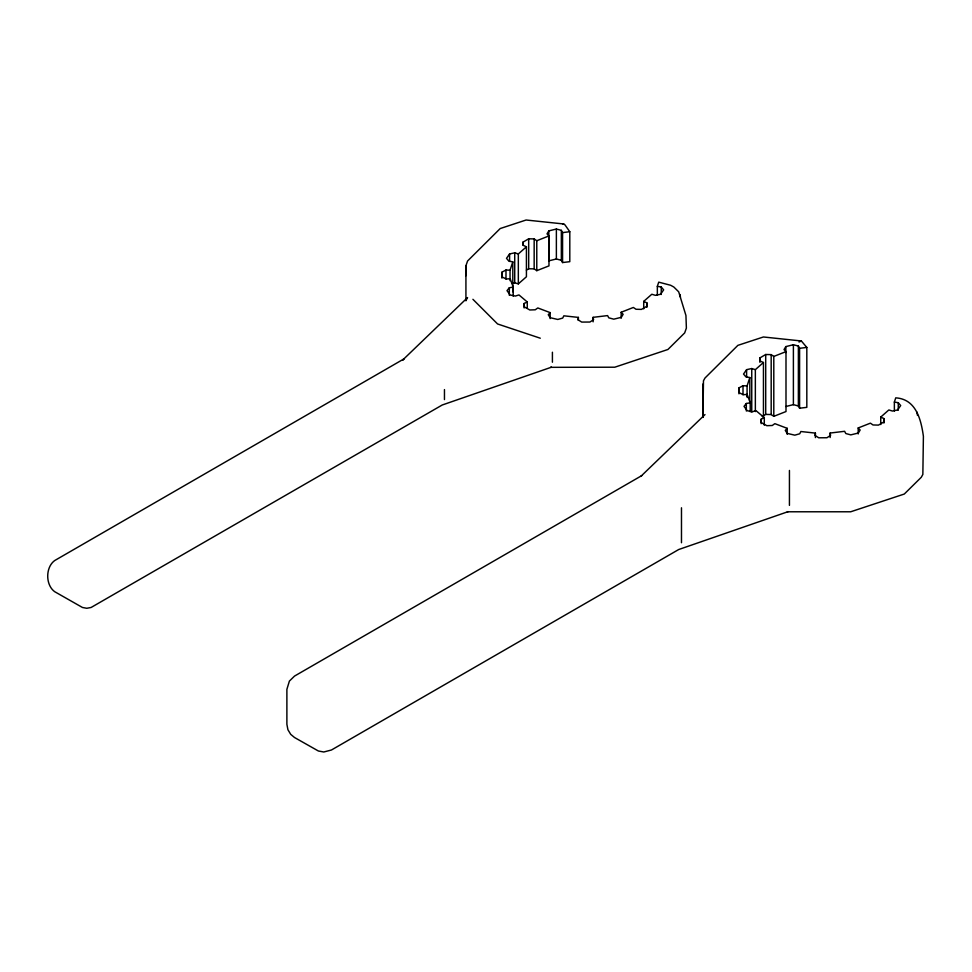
<?xml version="1.0" encoding="UTF-8"?>
<svg xmlns="http://www.w3.org/2000/svg" width="972" height="972" viewBox="0 0 972 972"><rect width="100%" height="100%" fill="white"/><g stroke="black" fill="none" stroke-linecap="round" stroke-linejoin="round"><path stroke-width="1.46" d="M465.928 275.732L465.928 265.745L467.568 261.006L500.203 228.542L526.107 220.012L563.699 223.973L564.951 224.848L569.799 231.725L569.799 261.675L562.569 262.549L561.342 260.302L561.342 230.352L556.373 229.028L548.816 230.886L547.017 233.863L548.973 235.929L548.973 265.878L536.775 270.678L534.163 268.867L528.683 268.758L526.387 270.107M501.965 278.15L501.965 272.16L505.987 270.009L510.045 270.228L512.803 261.845L508.891 261.176L506.509 258.345L509.583 253.947L514.723 252.841L518.331 253.935L526.423 246.803L523.252 245.333L522.936 242.186L528.683 238.796L534.163 238.918L536.775 240.728L536.775 270.678M505.987 278.988L505.987 270.009M509.304 295.281L509.304 287.785L513.192 287.092L510.178 278.745L506.133 278.988L502.038 276.899L501.965 272.16M509.583 261.432L509.583 253.947M510.045 280.714L510.045 270.228M512.803 291.794L512.803 261.845M513.192 296.071L513.192 287.092M526.423 246.803L526.423 276.765L518.331 283.885L514.723 282.803L514.723 252.841M518.331 283.885L518.331 253.935M522.936 245.175L522.936 242.186M524.151 307.978L524.151 303.483L527.274 301.976L518.963 294.929L515.391 296.059L510.215 295.026L507.007 290.664L509.304 287.785M527.274 307.966L527.274 301.976M528.683 268.758L528.683 238.796M534.163 268.867L534.163 238.918M548.816 230.886L548.816 260.836L556.373 258.977L561.342 260.302M550.164 318.609L550.164 312.62L537.808 307.954L535.256 309.789L529.789 309.983L523.932 306.654L524.151 303.483M552.412 362.216L552.412 352.228M556.373 258.977L556.373 229.028M562.569 262.549L562.569 232.6L561.342 230.352M578.376 320.396L578.376 317.407L563.857 315.815L562.703 318.075L557.77 319.46L550.164 317.686L548.269 314.709L550.164 312.62M593.127 321.829L593.127 317.334L607.585 315.596L608.8 317.844L613.769 319.168L621.327 317.322L623.125 314.32L621.169 312.255L633.367 307.456L635.992 309.266L641.459 309.4L647.218 306.022L646.89 302.851L643.719 301.381L651.811 294.249L655.432 295.342L660.571 294.261L663.645 289.863L661.252 287.007L657.339 286.339L658.724 282.147L670.631 285.27L673.827 287.019L678.687 291.807L685.94 315.499L686.378 328.111L684.665 332.922L667.922 349.483L614.766 367.209L550.711 367.331L551.416 367.209L442.236 404.996L91.101 607.476L86.775 608.278L82.45 607.476L54.711 591.705C45.392 584.986 45.392 567.259 54.711 560.54L404.06 358.838L402.517 360.211L467.568 297.566L466.341 299.777M621.169 318.245L621.169 312.255M643.719 308.865L643.719 301.381M646.89 307.346L646.89 302.851M657.339 295.33L657.339 286.339M661.252 294.492L661.252 287.007M702.95 383.952L702.95 417.438L703.473 380.793L704.992 378.023L737.882 345.352L763.409 336.98L801.365 340.978L806.821 347.429L806.821 407.353L799.592 408.216L798.364 405.968L798.377 346.056L793.395 344.732L785.838 346.591L784.039 349.568L785.996 351.633L785.996 411.545L773.797 416.344L771.185 414.546L765.705 414.424L762.255 416.453M738.987 393.854L738.987 387.864L743.009 385.714L747.079 385.933L749.825 377.549L745.913 376.881L743.531 374.05L746.605 369.652L751.745 368.546L755.353 369.639L763.445 362.507L760.274 361.037L759.958 357.89L765.705 354.501L771.185 354.622L773.797 356.432L773.797 416.344M743.009 394.705L743.009 385.714M746.326 410.986L746.326 403.489L750.214 402.797L747.201 394.45L743.155 394.693L739.06 392.603L738.987 387.864M746.605 377.136L746.605 369.652M747.079 396.418L747.079 385.933M747.201 397.439L747.201 394.45M749.825 401.509L749.825 377.549M750.214 411.776L750.214 402.797M751.745 411.994L751.745 368.546M755.353 411.581L755.353 369.639M759.958 362.374L759.958 357.89M761.173 423.683L761.173 419.199L764.296 417.681L755.985 410.634L752.413 411.764L747.237 410.731L744.03 406.369L746.326 403.489M763.445 417.936L763.445 362.507M764.296 425.177L764.296 417.681M765.705 414.424L765.705 354.501M771.185 414.546L771.185 354.622M785.838 352.581L785.838 346.591M787.186 434.314L787.186 428.324L774.83 423.658L772.278 425.493L766.811 425.687L760.954 422.358L761.173 419.199M789.434 505.379L789.434 470.436M798.364 405.968L793.395 404.656L793.395 344.732M799.592 408.216L799.592 348.304L798.377 346.056M815.399 437.594L815.399 433.111L800.879 431.519L799.725 433.779L794.792 435.164L787.186 433.391L785.291 430.414L787.186 428.324M830.149 437.534L830.149 433.038L844.607 431.301L845.822 433.548L850.792 434.873L858.349 433.026L860.147 430.037L858.191 427.959L870.402 423.16L873.014 424.971L878.481 425.104L884.241 421.727L883.913 418.568L880.741 417.085L888.833 409.953L892.454 411.047L897.593 409.965L900.667 405.567L898.274 402.712L894.362 402.056L895.747 397.852C916.025 399.14 921.043 419.394 923.4 436.331L922.853 474.458L921.262 477.301L904.288 494.043L850.694 511.782L787.32 511.782M858.191 433.962L858.191 427.959M880.741 424.57L880.741 417.085M883.913 423.051L883.913 418.568M894.362 411.035L894.362 402.056M898.274 410.208L898.274 402.712M578.376 317.407L578 319.752L581.706 322.084L589.919 322.036L593.564 319.667L593.127 317.334M815.399 433.111L815.022 435.456L818.728 437.789L826.941 437.74L830.586 435.371L830.149 433.038M798.996 342.023L801.365 340.978M640.949 476.268L704.992 414.582M641.799 475.6L294.528 676.087L289.389 681.105L286.886 689.33L286.886 724.286L287.919 729.717L290.713 734.346L294.528 737.517L318.391 751.004L323.798 751.988L331.44 750.007L678.711 549.52L788.195 511.624M536.775 240.728L548.973 235.929M773.797 356.432L785.996 351.633M785.838 406.503L793.395 404.656M512.147 283.35L514.723 282.803M562.569 232.6L569.799 231.725M799.592 348.304L806.821 347.429M562.618 223.961L563.699 223.973M540.286 338.207L497.579 323.968L472.914 299.303M916.924 412.055L917.483 415.421M680.011 294.528L680.461 297.213M681.481 507.785L681.481 542.74M465.928 265.745L465.928 300.834M444.459 389.59L444.459 399.577"/></g></svg>
